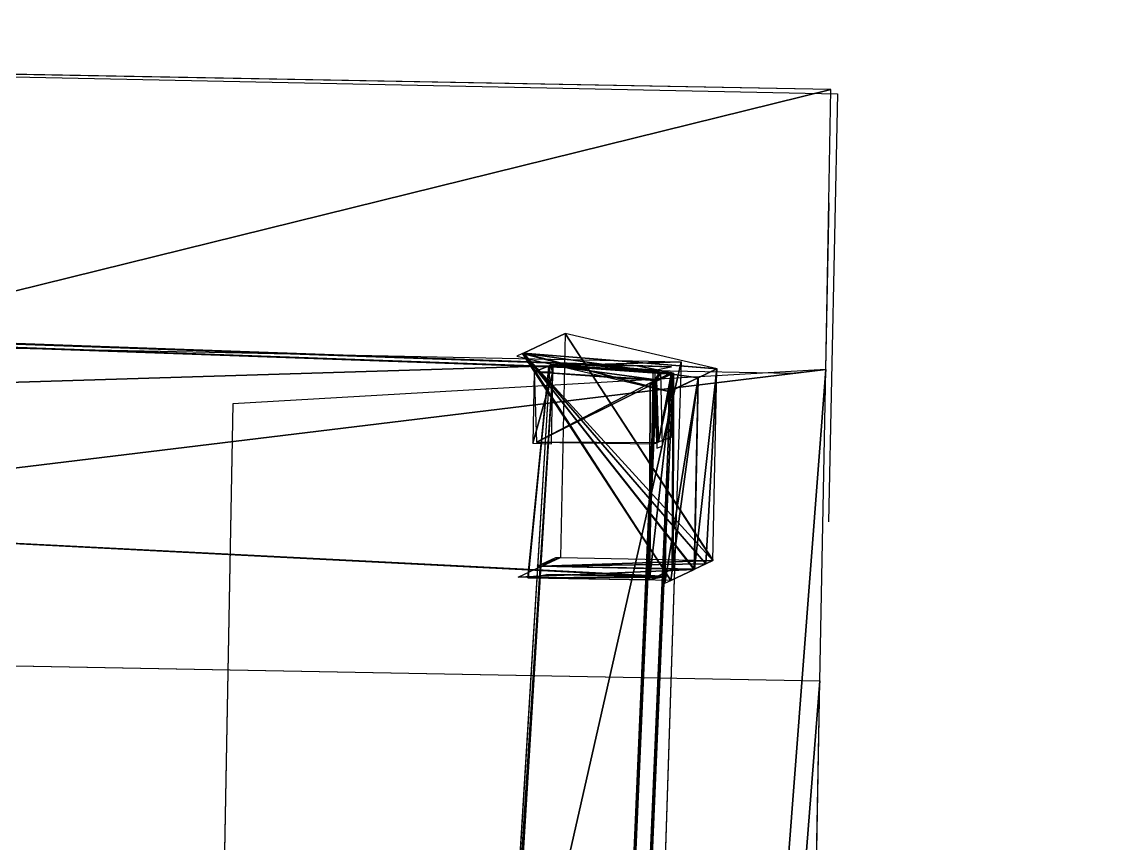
# Model space of a CAD drawing. Extents: x -1551 to 3643, y -2128 to 2177.
# Drawn here: x 597.06 to 628.45, y 553.94 to 577.36 of the extents above; entities that cross this region are included whole.
import ezdxf

# ---------------------------------------------------------------- set-up
doc = ezdxf.new("R2010")
doc.units = 0
doc.header["$MEASUREMENT"] = 0
doc.layers.get('0').update_dxf_attribs({"color": 13, "linetype": 'CONTINUOUS'})

# ---------------------------------------------------------------- blocks, each defined once
blk = doc.blocks.new('HOUSE_DWG')
at = {"color": 0}
for p, q in [((604.43, 676.03, 122.348), (543.045, 661.333, 122.711)), ((606.286, 668.277, 122.351), (604.43, 676.03, 122.348)), ((543.045, 661.333, 122.711), (604.644, 675.961, 122.711)), ((604.644, 675.961, 122.711), (607.46, 664.103, 122.711)), ((606.286, 668.277, 122.351), (605.189, 672.898, 122.351)), ((606.286, 668.277, 122.351), (590.188, 663.09, 122.439)), ((605.357, 667.922, 122.341), (606.286, 668.277, 122.351)), ((608.353, 659.645, 122.355), (606.286, 668.277, 122.351)), ((608.353, 659.645, 122.355), (606.286, 668.277, 122.351)), ((601.526, 667.013, 122.341), (605.357, 667.922, 122.341)), ((544.822, 653.478, 82.079), (601.678, 666.979, 82.079)), ((601.418, 666.968, 118.682), (544.978, 654.463, 119.177)), ((544.985, 654.485, 122.838), (601.526, 667.013, 122.341)), ((598.606, 666.309, 111.532), (601.418, 666.968, 118.682)), ((598.628, 666.373, 122.203), (601.461, 666.997, 122.178)), ((600.511, 666.775, 119.763), (601.461, 666.997, 122.178)), ((601.52, 666.997, 119.754), (600.511, 666.775, 119.763)), ((600.511, 666.775, 119.763), (601.461, 666.997, 122.178)), ((601.418, 666.968, 118.682), (601.518, 666.992, 118.936)), ((601.418, 666.968, 118.682), (601.518, 666.992, 118.936)), ((601.418, 666.968, 118.682), (601.518, 666.991, 118.681)), ((601.418, 666.968, 118.682), (601.518, 666.991, 118.681)), ((601.461, 666.997, 122.178), (601.526, 667.013, 122.341)), ((601.461, 666.997, 122.178), (601.526, 667.013, 122.341)), ((601.525, 667.012, 122.177), (601.461, 666.997, 122.178)), ((601.525, 667.012, 122.177), (601.461, 666.997, 122.178)), ((601.525, 667.012, 122.177), (601.461, 666.997, 122.178)), ((601.52, 666.997, 119.754), (601.518, 666.992, 118.936)), ((601.518, 666.992, 118.936), (601.518, 666.991, 118.681)), ((601.525, 667.012, 122.177), (601.52, 666.997, 119.754)), ((601.525, 667.012, 122.177), (601.52, 666.997, 119.754)), ((601.526, 667.013, 122.341), (601.525, 667.012, 122.177)), ((601.525, 667.012, 122.177), (602.931, 661.216, 122.217)), ((601.595, 666.947, 121.754), (601.642, 666.75, 121.757)), ((601.599, 666.89, 114.624), (601.595, 666.947, 121.754)), ((601.678, 666.979, 82.079), (662.522, 396.58, 82.079)), ((601.549, 666.615, 82.103), (598.165, 665.993, 82.105)), ((601.549, 666.615, 82.103), (598.165, 665.993, 82.105)), ((601.644, 666.743, 121.758), (598.26, 666.122, 121.919)), ((601.644, 666.743, 121.758), (598.26, 666.122, 121.919)), ((601.644, 666.743, 121.893), (598.26, 666.122, 121.919)), ((601.644, 666.743, 121.758), (598.26, 666.122, 121.919)), ((600.511, 666.775, 119.763), (598.613, 666.329, 114.937)), ((600.511, 666.775, 119.763), (598.623, 666.359, 119.78)), ((598.826, 664.201, 121.818), (601.644, 666.743, 121.758)), ((598.826, 664.201, 121.818), (601.644, 666.743, 121.758)), ((601.441, 666.77, 82.079), (600.494, 666.562, 82.087)), ((601.549, 666.615, 82.103), (600.494, 666.562, 82.087)), ((601.549, 666.615, 82.103), (600.494, 666.562, 82.087)), ((600.494, 666.562, 82.087), (601.549, 666.614, 82.079)), ((601.441, 666.772, 82.372), (601.441, 666.772, 82.359)), ((601.441, 666.772, 82.359), (601.441, 666.77, 82.079)), ((601.549, 666.615, 82.103), (601.55, 666.617, 82.778)), ((601.549, 666.614, 122.217), (601.549, 666.615, 82.103)), ((601.549, 666.614, 82.079), (601.549, 666.615, 82.103)), ((602.931, 661.216, 122.217), (601.549, 666.614, 122.217)), ((601.549, 666.614, 82.079), (602.931, 661.216, 82.079)), ((601.55, 666.617, 82.778), (601.552, 666.619, 83.333)), ((601.97, 664.857, 82.81), (601.55, 666.617, 82.778)), ((608.178, 635.593, 82.634), (601.55, 666.617, 82.778)), ((601.552, 666.619, 83.333), (601.561, 666.631, 87.133)), ((601.552, 666.619, 83.333), (601.552, 666.619, 122.217)), ((601.552, 666.619, 122.217), (602.931, 661.216, 122.217)), ((602.931, 661.216, 83.333), (601.552, 666.619, 83.333)), ((601.557, 666.657, 87.132), (601.594, 666.859, 110.964)), ((601.561, 666.631, 87.133), (601.557, 666.657, 87.132)), ((601.561, 666.631, 87.133), (601.562, 666.633, 87.687)), ((601.561, 666.631, 87.133), (601.562, 666.633, 87.687)), ((601.561, 666.631, 87.133), (601.562, 666.633, 87.687)), ((601.562, 666.633, 87.687), (601.636, 666.732, 118.396)), ((601.562, 666.633, 87.687), (601.636, 666.732, 118.396)), ((601.562, 666.633, 87.687), (608.19, 635.609, 87.543)), ((601.599, 666.89, 114.624), (601.591, 666.878, 110.901)), ((601.594, 666.859, 110.964), (601.599, 666.89, 114.624)), ((601.594, 666.859, 110.964), (602.161, 664.857, 111)), ((601.636, 666.732, 118.396), (601.594, 666.859, 110.964)), ((601.636, 666.732, 118.396), (601.594, 666.859, 110.964)), ((601.642, 666.75, 121.757), (601.599, 666.89, 114.624)), ((601.599, 666.89, 114.624), (601.644, 666.743, 121.758)), ((601.599, 666.89, 114.624), (601.644, 666.743, 121.758)), ((601.642, 666.75, 121.757), (601.599, 666.89, 114.624)), ((601.599, 666.89, 114.624), (601.644, 666.743, 121.758)), ((601.642, 666.75, 121.757), (601.599, 666.89, 114.624)), ((601.636, 666.733, 118.705), (601.644, 666.743, 121.758)), ((601.636, 666.733, 118.705), (601.644, 666.743, 121.758)), ((601.636, 666.733, 118.705), (601.644, 666.743, 121.758)), ((601.636, 666.732, 118.396), (601.636, 666.733, 118.705)), ((601.636, 666.733, 118.705), (602.038, 664.95, 111.307)), ((601.636, 666.733, 118.705), (602.038, 664.95, 111.307)), ((601.636, 666.732, 118.396), (601.636, 666.733, 118.705)), ((601.636, 666.732, 118.396), (601.636, 666.733, 118.705)), ((601.636, 666.732, 118.396), (608.499, 634.622, 120.045)), ((608.608, 634.093, 118.981), (601.636, 666.732, 118.396)), ((601.636, 666.732, 118.396), (608.267, 635.715, 120.025)), ((601.636, 666.732, 118.396), (608.499, 634.622, 120.045)), ((601.636, 666.732, 118.396), (608.273, 635.722, 122.448)), ((601.636, 666.732, 118.396), (608.267, 635.715, 120.025)), ((601.636, 666.732, 118.396), (608.273, 635.722, 122.448)), ((601.642, 666.75, 121.757), (601.644, 666.744, 122.057)), ((601.644, 666.743, 121.758), (601.642, 666.75, 121.757)), ((601.644, 666.743, 121.758), (601.642, 666.75, 121.757)), ((601.642, 666.75, 121.757), (601.644, 666.744, 122.057)), ((601.644, 666.744, 122.057), (601.653, 666.704, 121.893)), ((601.644, 666.743, 121.893), (601.644, 666.744, 122.057)), ((601.644, 666.743, 121.893), (601.644, 666.744, 122.057)), ((601.644, 666.743, 121.893), (601.644, 666.744, 122.057)), ((601.644, 666.744, 122.057), (608.629, 634.047, 122.642)), ((608.621, 634.084, 122.477), (601.644, 666.744, 122.057)), ((608.621, 634.084, 122.477), (601.644, 666.744, 122.057)), ((608.273, 635.722, 122.448), (601.644, 666.744, 122.057)), ((608.273, 635.722, 122.448), (601.644, 666.744, 122.057)), ((601.644, 666.744, 122.057), (601.653, 666.704, 121.893)), ((601.644, 666.743, 121.758), (602.187, 664.892, 121.79)), ((601.653, 666.704, 121.893), (601.644, 666.743, 121.893)), ((601.644, 666.743, 121.758), (601.66, 666.672, 121.759)), ((601.644, 666.743, 121.893), (601.644, 666.743, 121.758)), ((601.644, 666.743, 121.893), (601.644, 666.743, 121.758)), ((601.644, 666.743, 121.893), (601.644, 666.743, 121.758)), ((601.644, 666.743, 121.758), (601.66, 666.672, 121.759)), ((601.644, 666.743, 121.758), (601.653, 666.704, 121.893)), ((608.273, 635.722, 122.448), (601.644, 666.743, 121.758)), ((601.644, 666.743, 121.758), (601.653, 666.704, 121.893)), ((601.644, 666.743, 121.893), (601.644, 666.743, 121.758)), ((601.653, 666.704, 121.893), (601.644, 666.743, 121.893)), ((608.273, 635.722, 122.448), (601.644, 666.743, 121.758)), ((601.644, 666.743, 121.758), (601.653, 666.704, 121.893)), ((601.644, 666.743, 121.758), (601.66, 666.672, 121.759)), ((608.273, 635.722, 122.448), (601.653, 666.704, 121.893)), ((608.273, 635.722, 122.448), (601.653, 666.704, 121.893)), ((601.66, 666.672, 121.759), (601.653, 666.704, 121.893)), ((601.66, 666.672, 121.759), (602.046, 664.96, 114.659)), ((602.063, 664.984, 121.789), (601.66, 666.672, 121.759)), ((602.063, 664.984, 121.789), (601.66, 666.672, 121.759)), ((601.66, 666.672, 121.759), (602.046, 664.96, 114.659)), ((598.165, 665.993, 82.105), (600.494, 666.562, 82.087)), ((600.494, 666.562, 82.087), (598.544, 666.132, 82.104)), ((598.554, 666.163, 87.297), (598.606, 666.309, 111.532)), ((598.613, 666.329, 114.937), (598.623, 666.359, 119.78)), ((598.623, 666.359, 119.78), (598.628, 666.373, 122.203)), ((598.628, 666.373, 122.203), (599.566, 660.399, 122.247)), ((599.567, 660.401, 122.596), (598.628, 666.373, 122.203)), ((598.544, 666.134, 82.389), (544.903, 654.249, 83.559)), ((597.123, 665.979, 83.507), (601.566, 666.094, 83.507)), ((601.566, 666.094, 0.99), (597.123, 665.979, 0.99)), ((598.165, 665.993, 82.105), (598.179, 666.012, 88.238)), ((598.165, 665.993, 82.105), (598.179, 666.012, 88.238)), ((598.165, 665.993, 82.105), (598.179, 666.012, 88.238)), ((598.216, 665.779, 82.342), (598.165, 665.993, 82.105)), ((598.165, 665.993, 82.105), (604.608, 632.969, 82.699)), ((598.179, 666.012, 88.238), (598.26, 666.122, 121.919)), ((598.179, 666.012, 88.238), (598.26, 666.122, 121.919)), ((604.623, 632.989, 88.832), (598.179, 666.012, 88.238)), ((598.26, 666.122, 121.919), (598.826, 664.201, 121.818)), ((598.26, 666.122, 121.919), (598.732, 664.142, 121.954)), ((598.544, 666.134, 82.389), (598.554, 666.163, 87.297)), ((598.544, 666.134, 82.389), (598.554, 666.163, 87.297)), ((598.544, 666.132, 82.104), (598.544, 666.134, 82.375)), ((598.544, 666.134, 82.375), (598.544, 666.134, 82.384)), ((598.544, 666.134, 82.384), (598.544, 666.134, 82.389)), ((601.566, 666.094, 33.298), (601.611, 666.105, 83.531)), ((601.566, 666.094, 33.298), (602.828, 660.782, 33.298)), ((602.828, 660.782, 32.932), (601.566, 666.094, 33.298)), ((602.828, 660.782, 32.932), (601.566, 666.094, 33.298)), ((602.828, 660.782, 1.323), (601.566, 666.094, 1.231)), ((601.566, 666.094, 33.298), (601.566, 666.094, 83.507)), ((601.566, 666.094, 83.507), (602.828, 660.782, 83.507)), ((601.566, 666.094, 33.298), (602.828, 660.782, 33.298)), ((601.566, 666.094, 33.298), (601.566, 666.094, 83.507)), ((601.566, 666.094, 1.231), (601.566, 666.094, 0.99)), ((597.123, 665.979, 0.99), (598.596, 659.777, 0.99)), ((602.828, 660.782, 73.571), (597.123, 665.979, 73.571)), ((597.123, 665.979, 73.571), (597.123, 665.979, 72.082)), ((597.123, 665.979, 72.082), (597.123, 665.979, 0.99)), ((597.123, 665.979, 0.99), (602.828, 660.782, 0.99)), ((597.123, 665.979, 73.571), (597.123, 665.979, 72.082)), ((597.123, 665.979, 73.571), (597.123, 665.979, 83.507)), ((597.123, 665.979, 72.082), (597.123, 665.979, 0.99)), ((598.688, 663.8, 82.378), (598.216, 665.779, 82.342)), ((602.155, 665.041, 121.779), (598.826, 664.201, 121.818)), ((598.826, 664.201, 121.818), (602.063, 664.984, 121.789)), ((602.037, 664.949, 110.998), (601.97, 664.857, 82.81)), ((602.038, 664.95, 111.307), (602.037, 664.949, 110.998)), ((602.046, 664.96, 114.659), (602.038, 664.95, 111.307)), ((602.063, 664.984, 121.789), (602.046, 664.96, 114.659)), ((602.187, 664.892, 121.79), (602.161, 664.857, 111)), ((598.732, 664.142, 121.954), (598.688, 663.8, 82.378)), ((590.188, 663.09, 122.439), (657.655, 381.294, 122.554)), ((545.777, 649.236, 82.897), (602.847, 660.977, 82.403)), ((599.482, 660.16, 82.429), (602.847, 660.977, 82.399)), ((602.931, 661.216, 122.217), (599.567, 660.401, 122.596)), ((602.847, 660.977, 82.403), (602.86, 661.014, 88.536)), ((602.847, 660.977, 82.403), (602.86, 661.014, 88.536)), ((602.847, 660.977, 82.399), (602.847, 660.977, 82.403)), ((602.86, 661.014, 88.536), (602.87, 661.041, 93.077)), ((602.87, 661.041, 93.077), (602.931, 661.216, 122.217)), ((602.931, 661.216, 82.079), (602.931, 661.216, 83.333)), ((602.931, 661.216, 122.217), (602.931, 661.216, 83.333)), ((598.596, 659.777, 32.932), (602.828, 660.782, 32.932)), ((602.828, 660.782, 32.932), (598.596, 659.777, 33.287)), ((602.828, 660.782, 73.571), (598.596, 659.777, 73.571)), ((602.828, 660.782, 32.932), (598.596, 659.777, 33.287)), ((598.596, 659.777, 32.932), (602.828, 660.782, 32.932)), ((598.596, 659.777, 1.234), (602.828, 660.782, 1.323)), ((602.828, 660.782, 1.323), (602.828, 660.782, 13.26)), ((602.828, 660.782, 32.932), (602.828, 660.782, 33.298)), ((602.828, 660.782, 33.298), (602.828, 660.782, 73.571)), ((602.828, 660.782, 0.99), (602.828, 660.782, 1.323)), ((602.828, 660.782, 33.298), (602.828, 660.782, 73.571)), ((602.828, 660.782, 32.932), (602.828, 660.782, 33.298)), ((602.828, 660.782, 32.932), (602.828, 660.782, 33.298)), ((602.828, 660.782, 1.323), (602.828, 660.782, 13.26)), ((602.828, 660.782, 1.323), (602.828, 660.782, 13.26)), ((602.828, 660.782, 83.507), (602.828, 660.782, 73.571)), ((602.828, 660.782, 33.298), (602.828, 660.782, 73.571)), ((599.566, 660.399, 122.247), (599.482, 660.16, 82.429)), ((599.567, 660.401, 122.596), (599.566, 660.399, 122.247)), ((599.567, 660.401, 122.596), (599.566, 660.399, 122.247)), ((598.596, 659.777, 33.287), (598.474, 659.748, 33.298)), ((598.474, 659.748, 1.231), (598.596, 659.777, 1.234)), ((598.474, 659.748, 33.298), (598.474, 659.748, 1.231)), ((598.596, 659.777, 0.99), (598.596, 659.777, 1.234)), ((598.596, 659.777, 33.287), (598.596, 659.777, 32.932)), ((598.596, 659.777, 73.571), (598.596, 659.777, 33.287)), ((598.596, 659.777, 33.287), (598.596, 659.777, 32.932)), ((546.968, 644.948, 122.717), (608.353, 659.645, 122.355)), ((673.753, 386.48, 122.466), (608.353, 659.645, 122.355))]:
    blk.add_line(p, q, dxfattribs=at)
at = {"color": 17}
for p, q in [((601.518, 666.991, 118.681), (601.441, 666.772, 82.372)), ((602.037, 664.949, 110.998), (601.636, 666.732, 118.396)), ((602.037, 664.949, 110.998), (601.636, 666.732, 118.396)), ((544.913, 654.278, 88.468), (598.554, 666.163, 87.297)), ((601.566, 666.094, 1.231), (601.566, 666.094, 33.298)), ((601.566, 666.094, 1.231), (601.566, 666.094, 33.298)), ((602.86, 661.014, 88.536), (545.79, 649.273, 89.03)), ((602.828, 660.782, 13.26), (602.828, 660.782, 32.932)), ((602.828, 660.782, 13.26), (602.828, 660.782, 32.932)), ((602.828, 660.782, 13.26), (602.828, 660.782, 32.932)), ((598.596, 659.777, 32.932), (598.596, 659.777, 1.234)), ((598.596, 659.777, 32.932), (598.596, 659.777, 1.234))]:
    blk.add_line(p, q, dxfattribs=at)
mesh = blk.add_polyface(dxfattribs=at)
corners = [(546.968, 644.948, 122.717), (604.43, 676.03, 122.348), (543.045, 661.333, 122.711), (606.286, 668.277, 122.351), (608.353, 659.645, 122.355)]
mesh.append_faces([[corners[k] for k in face] for face in [(0, 1, 2), (3, 0, 4)]], dxfattribs={"vtx0": -1, "color": 17})
mesh.append_faces([[corners[k] for k in face] for face in [(1, 0, 3)]], dxfattribs={"vtx0": -1, "vtx1": -1, "color": 17})
mesh = blk.add_polyface(dxfattribs=at)
corners = [(657.655, 381.294, 122.554), (606.286, 668.277, 122.351), (590.188, 663.09, 122.439), (608.353, 659.645, 122.355), (673.753, 386.48, 122.466)]
mesh.append_faces([[corners[k] for k in face] for face in [(0, 1, 2), (3, 0, 4)]], dxfattribs={"vtx0": -1, "color": 17})
mesh.append_faces([[corners[k] for k in face] for face in [(1, 0, 3)]], dxfattribs={"vtx0": -1, "vtx1": -1, "color": 17})
at = {"color": 55}
mesh = blk.add_polyface(dxfattribs=at)
corners = [(601.678, 666.979, 82.079), (545.515, 650.559, 82.079), (544.822, 653.478, 82.079), (610.569, 376.599, 82.079), (662.522, 396.58, 82.079), (618.585, 342.842, 82.079), (692.249, 360.334, 82.079), (726.232, 411.709, 82.079), (694.598, 360.598, 82.079), (695.61, 356.335, 82.079), (699.773, 338.806, 82.079), (709.158, 299.28, 82.079), (713.351, 281.624, 82.079), (714.044, 278.705, 82.079), (730.736, 389.569, 82.079), (751.949, 287.706, 82.079), (735.474, 369.616, 82.079), (754.765, 288.375, 82.079)]
mesh.append_faces([[corners[k] for k in face] for face in [(0, 1, 2), (15, 16, 17)]], dxfattribs={"vtx0": -1, "color": 55})
mesh.append_faces([[corners[k] for k in face] for face in [(1, 0, 3), (3, 4, 5), (5, 4, 6), (6, 7, 8), (8, 7, 9), (9, 7, 10), (10, 7, 11), (11, 7, 12), (12, 7, 13), (13, 14, 15)]], dxfattribs={"vtx0": -1, "vtx1": -1, "color": 55})
mesh.append_faces([[corners[k] for k in face] for face in [(3, 0, 4), (6, 4, 7), (13, 7, 14), (15, 14, 16)]], dxfattribs={"vtx0": -1, "vtx2": -1, "color": 55})
at = {"color": 17}
mesh = blk.add_polyface(dxfattribs=at)
corners = [(544.978, 654.463, 119.177), (601.518, 666.992, 118.936), (601.418, 666.968, 118.682), (601.52, 666.997, 119.754), (544.978, 654.465, 119.486), (544.985, 654.483, 122.539), (601.525, 667.012, 122.177)]
mesh.append_faces([[corners[k] for k in face] for face in [(0, 1, 2), (3, 5, 6)]], dxfattribs={"vtx0": -1, "color": 17})
mesh.append_faces([[corners[k] for k in face] for face in [(1, 0, 3)]], dxfattribs={"vtx0": -1, "vtx1": -1, "color": 17})
mesh.append_faces([[corners[k] for k in face] for face in [(3, 0, 4), (3, 4, 5)]], dxfattribs={"vtx0": -1, "vtx2": -1, "color": 17})
mesh = blk.add_polyface(dxfattribs=at)
corners = [(544.985, 654.483, 122.539), (601.526, 667.013, 122.341), (601.461, 666.997, 122.178), (544.985, 654.484, 122.674), (544.985, 654.485, 122.838)]
mesh.append_faces([[corners[k] for k in face] for face in [(0, 1, 2), (1, 3, 4)]], dxfattribs={"vtx0": -1, "color": 17})
mesh.append_faces([[corners[k] for k in face] for face in [(1, 0, 3)]], dxfattribs={"vtx0": -1, "vtx2": -1, "color": 17})
mesh = blk.add_polyface(dxfattribs=at)
corners = [(544.985, 654.483, 122.539), (601.461, 666.997, 122.178), (601.525, 667.012, 122.177)]
mesh.append_faces([[corners[k] for k in face] for face in [(0, 1, 2)]], dxfattribs={"color": 17})
mesh = blk.add_polyface(dxfattribs=at)
corners = [(600.494, 666.562, 82.087), (601.441, 666.772, 82.359), (601.441, 666.77, 82.079), (598.544, 666.132, 82.104), (598.544, 666.134, 82.375), (601.441, 666.772, 82.372), (601.518, 666.991, 118.681), (598.544, 666.134, 82.384), (598.544, 666.134, 82.389), (598.554, 666.163, 87.297), (598.606, 666.309, 111.532), (601.418, 666.968, 118.682)]
mesh.append_faces([[corners[k] for k in face] for face in [(0, 1, 2), (6, 10, 11)]], dxfattribs={"vtx0": -1, "color": 17})
mesh.append_faces([[corners[k] for k in face] for face in [(1, 4, 5), (5, 4, 6)]], dxfattribs={"vtx0": -1, "vtx1": -1, "color": 17})
mesh.append_faces([[corners[k] for k in face] for face in [(1, 0, 3), (1, 3, 4), (6, 4, 7), (6, 7, 8), (6, 8, 9), (6, 9, 10)]], dxfattribs={"vtx0": -1, "vtx2": -1, "color": 17})
at = {"color": 0}
mesh = blk.add_polyface(dxfattribs=at)
corners = [(598.623, 666.359, 119.78), (601.461, 666.997, 122.178), (600.511, 666.775, 119.763), (598.628, 666.373, 122.203)]
mesh.append_faces([[corners[k] for k in face] for face in [(0, 1, 2), (1, 0, 3)]], dxfattribs={"vtx0": -1, "color": 0})
mesh = blk.add_polyface(dxfattribs=at)
corners = [(600.511, 666.775, 119.763), (601.525, 667.012, 122.177), (601.52, 666.997, 119.754), (601.461, 666.997, 122.178)]
mesh.append_faces([[corners[k] for k in face] for face in [(0, 1, 2), (1, 0, 3)]], dxfattribs={"vtx0": -1, "color": 0})
mesh = blk.add_polyface(dxfattribs=at)
corners = [(601.518, 666.992, 118.936), (601.518, 666.991, 118.681), (601.418, 666.968, 118.682)]
mesh.append_faces([[corners[k] for k in face] for face in [(0, 1, 2)]], dxfattribs={"color": 0})
mesh = blk.add_polyface(dxfattribs=at)
corners = [(601.526, 667.013, 122.341), (601.525, 667.012, 122.177), (601.461, 666.997, 122.178)]
mesh.append_faces([[corners[k] for k in face] for face in [(0, 1, 2)]], dxfattribs={"color": 0})
mesh = blk.add_polyface(dxfattribs=at)
corners = [(601.595, 666.947, 121.754), (601.642, 666.75, 121.757), (601.599, 666.89, 114.624)]
mesh.append_faces([[corners[k] for k in face] for face in [(0, 1, 2)]], dxfattribs={"color": 0})
mesh = blk.add_polyface(dxfattribs=at)
corners = [(601.55, 666.617, 82.778), (598.165, 665.993, 82.105), (601.549, 666.615, 82.103), (598.179, 666.012, 88.238), (601.552, 666.619, 83.333), (601.561, 666.631, 87.133), (601.562, 666.633, 87.687), (601.636, 666.732, 118.396), (598.26, 666.122, 121.919), (601.636, 666.733, 118.705), (601.644, 666.743, 121.758)]
mesh.append_faces([[corners[k] for k in face] for face in [(0, 1, 2), (8, 9, 10)]], dxfattribs={"vtx0": -1, "color": 0})
mesh.append_faces([[corners[k] for k in face] for face in [(1, 0, 3), (3, 7, 8)]], dxfattribs={"vtx0": -1, "vtx1": -1, "color": 0})
mesh.append_faces([[corners[k] for k in face] for face in [(3, 0, 4), (3, 4, 5), (3, 5, 6), (3, 6, 7), (8, 7, 9)]], dxfattribs={"vtx0": -1, "vtx2": -1, "color": 0})
mesh = blk.add_polyface(dxfattribs=at)
corners = [(601.549, 666.615, 82.103), (598.165, 665.993, 82.105), (600.494, 666.562, 82.087)]
mesh.append_faces([[corners[k] for k in face] for face in [(0, 1, 2)]], dxfattribs={"color": 0})
mesh = blk.add_polyface(dxfattribs=at)
corners = [(601.644, 666.743, 121.758), (598.26, 666.122, 121.919), (598.826, 664.201, 121.818)]
mesh.append_faces([[corners[k] for k in face] for face in [(0, 1, 2)]], dxfattribs={"color": 0})
mesh = blk.add_polyface(dxfattribs=at)
corners = [(598.26, 666.122, 121.919), (601.644, 666.743, 121.758), (601.644, 666.743, 121.893)]
mesh.append_faces([[corners[k] for k in face] for face in [(0, 1, 2)]], dxfattribs={"color": 0})
mesh = blk.add_polyface(dxfattribs=at)
corners = [(598.826, 664.201, 121.818), (601.66, 666.672, 121.759), (601.644, 666.743, 121.758), (602.063, 664.984, 121.789)]
mesh.append_faces([[corners[k] for k in face] for face in [(0, 1, 2), (1, 0, 3)]], dxfattribs={"vtx0": -1, "color": 0})
mesh = blk.add_polyface(dxfattribs=at)
corners = [(601.549, 666.615, 82.103), (600.494, 666.562, 82.087), (601.549, 666.614, 82.079)]
mesh.append_faces([[corners[k] for k in face] for face in [(0, 1, 2)]], dxfattribs={"color": 0})
at = {"color": 17}
mesh = blk.add_polyface(dxfattribs=at)
corners = [(601.55, 666.617, 82.778), (602.037, 664.949, 110.998), (601.97, 664.857, 82.81), (601.561, 666.631, 87.133), (601.636, 666.732, 118.396)]
mesh.append_faces([[corners[k] for k in face] for face in [(0, 1, 2), (1, 3, 4)]], dxfattribs={"vtx0": -1, "color": 17})
mesh.append_faces([[corners[k] for k in face] for face in [(1, 0, 3)]], dxfattribs={"vtx0": -1, "vtx2": -1, "color": 17})
mesh = blk.add_polyface(dxfattribs=at)
corners = [(601.55, 666.617, 82.778), (608.19, 635.609, 87.543), (608.178, 635.593, 82.634), (601.561, 666.631, 87.133), (601.562, 666.633, 87.687)]
mesh.append_faces([[corners[k] for k in face] for face in [(0, 1, 2), (1, 3, 4)]], dxfattribs={"vtx0": -1, "color": 17})
mesh.append_faces([[corners[k] for k in face] for face in [(1, 0, 3)]], dxfattribs={"vtx0": -1, "vtx2": -1, "color": 17})
mesh = blk.add_polyface(dxfattribs=at)
corners = [(601.552, 666.619, 83.333), (602.931, 661.216, 122.217), (602.931, 661.216, 83.333), (601.552, 666.619, 122.217)]
mesh.append_faces([[corners[k] for k in face] for face in [(0, 1, 2), (1, 0, 3)]], dxfattribs={"vtx0": -1, "color": 17})
at = {"color": 0}
mesh = blk.add_polyface(dxfattribs=at)
corners = [(601.557, 666.657, 87.132), (601.562, 666.633, 87.687), (601.561, 666.631, 87.133), (601.636, 666.732, 118.396), (601.594, 666.859, 110.964)]
mesh.append_faces([[corners[k] for k in face] for face in [(0, 1, 2), (3, 0, 4)]], dxfattribs={"vtx0": -1, "color": 0})
mesh.append_faces([[corners[k] for k in face] for face in [(1, 0, 3)]], dxfattribs={"vtx0": -1, "vtx1": -1, "color": 0})
mesh = blk.add_polyface(dxfattribs=at)
corners = [(601.594, 666.859, 110.964), (601.636, 666.733, 118.705), (601.636, 666.732, 118.396), (601.644, 666.743, 121.758), (601.599, 666.89, 114.624)]
mesh.append_faces([[corners[k] for k in face] for face in [(0, 1, 2), (3, 0, 4)]], dxfattribs={"vtx0": -1, "color": 0})
mesh.append_faces([[corners[k] for k in face] for face in [(1, 0, 3)]], dxfattribs={"vtx0": -1, "vtx1": -1, "color": 0})
mesh = blk.add_polyface(dxfattribs=at)
corners = [(601.599, 666.89, 114.624), (601.644, 666.743, 121.758), (601.642, 666.75, 121.757)]
mesh.append_faces([[corners[k] for k in face] for face in [(0, 1, 2)]], dxfattribs={"color": 0})
mesh = blk.add_polyface(dxfattribs=at)
corners = [(601.599, 666.89, 114.624), (601.644, 666.743, 121.893), (601.644, 666.743, 121.758)]
mesh.append_faces([[corners[k] for k in face] for face in [(0, 1, 2)]], dxfattribs={"color": 0})
mesh = blk.add_polyface(dxfattribs=at)
corners = [(601.599, 666.89, 114.624), (601.642, 666.75, 121.757), (601.644, 666.743, 121.893)]
mesh.append_faces([[corners[k] for k in face] for face in [(0, 1, 2)]], dxfattribs={"color": 0})
at = {"color": 17}
mesh = blk.add_polyface(dxfattribs=at)
corners = [(601.636, 666.733, 118.705), (602.046, 664.96, 114.659), (602.038, 664.95, 111.307), (601.66, 666.672, 121.759), (601.644, 666.743, 121.758)]
mesh.append_faces([[corners[k] for k in face] for face in [(0, 1, 2), (3, 0, 4)]], dxfattribs={"vtx0": -1, "color": 17})
mesh.append_faces([[corners[k] for k in face] for face in [(1, 0, 3)]], dxfattribs={"vtx0": -1, "vtx1": -1, "color": 17})
mesh = blk.add_polyface(dxfattribs=at)
corners = [(601.644, 666.743, 121.758), (608.273, 635.722, 122.448), (601.636, 666.732, 118.396)]
mesh.append_faces([[corners[k] for k in face] for face in [(0, 1, 2)]], dxfattribs={"color": 17})
at = {"color": 0}
mesh = blk.add_polyface(dxfattribs=at)
corners = [(601.636, 666.732, 118.396), (602.038, 664.95, 111.307), (602.037, 664.949, 110.998), (601.636, 666.733, 118.705)]
mesh.append_faces([[corners[k] for k in face] for face in [(0, 1, 2), (1, 0, 3)]], dxfattribs={"vtx0": -1, "color": 0})
at = {"color": 17}
mesh = blk.add_polyface(dxfattribs=at)
corners = [(601.636, 666.732, 118.396), (608.499, 634.622, 120.045), (608.608, 634.093, 118.981)]
mesh.append_faces([[corners[k] for k in face] for face in [(0, 1, 2)]], dxfattribs={"color": 17})
at = {"color": 0}
mesh = blk.add_polyface(dxfattribs=at)
corners = [(601.636, 666.732, 118.396), (608.267, 635.715, 120.025), (608.499, 634.622, 120.045)]
mesh.append_faces([[corners[k] for k in face] for face in [(0, 1, 2)]], dxfattribs={"color": 0})
at = {"color": 17}
mesh = blk.add_polyface(dxfattribs=at)
corners = [(601.636, 666.732, 118.396), (608.273, 635.722, 122.448), (608.267, 635.715, 120.025)]
mesh.append_faces([[corners[k] for k in face] for face in [(0, 1, 2)]], dxfattribs={"color": 17})
at = {"color": 0}
mesh = blk.add_polyface(dxfattribs=at)
corners = [(601.642, 666.75, 121.757), (601.644, 666.743, 121.893), (601.644, 666.743, 121.758), (601.644, 666.744, 122.057)]
mesh.append_faces([[corners[k] for k in face] for face in [(0, 1, 2), (1, 0, 3)]], dxfattribs={"vtx0": -1, "color": 0})
mesh = blk.add_polyface(dxfattribs=at)
corners = [(601.642, 666.75, 121.757), (601.644, 666.744, 122.057), (601.644, 666.743, 121.893)]
mesh.append_faces([[corners[k] for k in face] for face in [(0, 1, 2)]], dxfattribs={"color": 0})
mesh = blk.add_polyface(dxfattribs=at)
corners = [(601.644, 666.744, 122.057), (601.653, 666.704, 121.893), (601.644, 666.743, 121.893)]
mesh.append_faces([[corners[k] for k in face] for face in [(0, 1, 2)]], dxfattribs={"color": 0})
at = {"color": 251}
mesh = blk.add_polyface(dxfattribs=at)
corners = [(601.644, 666.744, 122.057), (608.629, 634.047, 122.642), (608.621, 634.084, 122.477)]
mesh.append_faces([[corners[k] for k in face] for face in [(0, 1, 2)]], dxfattribs={"color": 251})
mesh = blk.add_polyface(dxfattribs=at)
corners = [(601.644, 666.744, 122.057), (608.621, 634.084, 122.477), (608.273, 635.722, 122.448)]
mesh.append_faces([[corners[k] for k in face] for face in [(0, 1, 2)]], dxfattribs={"color": 251})
mesh = blk.add_polyface(dxfattribs=at)
corners = [(601.644, 666.744, 122.057), (608.273, 635.722, 122.448), (601.653, 666.704, 121.893)]
mesh.append_faces([[corners[k] for k in face] for face in [(0, 1, 2)]], dxfattribs={"color": 251})
mesh = blk.add_polyface(dxfattribs=at)
corners = [(601.644, 666.743, 121.758), (601.653, 666.704, 121.893), (608.273, 635.722, 122.448)]
mesh.append_faces([[corners[k] for k in face] for face in [(0, 1, 2)]], dxfattribs={"color": 251})
at = {"color": 0}
mesh = blk.add_polyface(dxfattribs=at)
corners = [(601.644, 666.743, 121.893), (601.653, 666.704, 121.893), (601.644, 666.743, 121.758)]
mesh.append_faces([[corners[k] for k in face] for face in [(0, 1, 2)]], dxfattribs={"color": 0})
mesh = blk.add_polyface(dxfattribs=at)
corners = [(601.644, 666.743, 121.758), (601.653, 666.704, 121.893), (601.66, 666.672, 121.759)]
mesh.append_faces([[corners[k] for k in face] for face in [(0, 1, 2)]], dxfattribs={"color": 0})
at = {"color": 17}
mesh = blk.add_polyface(dxfattribs=at)
corners = [(601.66, 666.672, 121.759), (602.063, 664.984, 121.789), (602.046, 664.96, 114.659)]
mesh.append_faces([[corners[k] for k in face] for face in [(0, 1, 2)]], dxfattribs={"color": 17})
at = {"color": 0}
mesh = blk.add_polyface(dxfattribs=at)
corners = [(598.628, 666.373, 122.203), (599.566, 660.399, 122.247), (599.567, 660.401, 122.596)]
mesh.append_faces([[corners[k] for k in face] for face in [(0, 1, 2)]], dxfattribs={"color": 0})
at = {"color": 17}
mesh = blk.add_polyface(dxfattribs=at)
corners = [(544.903, 654.249, 83.559), (598.554, 666.163, 87.297), (598.544, 666.134, 82.389), (544.904, 654.252, 84.113), (544.912, 654.275, 87.914), (544.913, 654.278, 88.468)]
mesh.append_faces([[corners[k] for k in face] for face in [(0, 1, 2), (1, 4, 5)]], dxfattribs={"vtx0": -1, "color": 17})
mesh.append_faces([[corners[k] for k in face] for face in [(1, 0, 3), (1, 3, 4)]], dxfattribs={"vtx0": -1, "vtx2": -1, "color": 17})
mesh = blk.add_polyface(dxfattribs=at)
corners = [(597.123, 665.979, 72.082), (601.566, 666.094, 0.99), (597.123, 665.979, 0.99), (601.566, 666.094, 1.231), (601.566, 666.094, 33.298), (601.566, 666.094, 83.507), (597.123, 665.979, 73.571), (597.123, 665.979, 83.507)]
mesh.append_faces([[corners[k] for k in face] for face in [(0, 1, 2), (5, 6, 7)]], dxfattribs={"vtx0": -1, "color": 17})
mesh.append_faces([[corners[k] for k in face] for face in [(1, 0, 3), (3, 0, 4), (4, 0, 5)]], dxfattribs={"vtx0": -1, "vtx1": -1, "color": 17})
mesh.append_faces([[corners[k] for k in face] for face in [(5, 0, 6)]], dxfattribs={"vtx0": -1, "vtx2": -1, "color": 17})
mesh = blk.add_polyface(dxfattribs=at)
corners = [(598.216, 665.779, 82.342), (598.732, 664.142, 121.954), (598.688, 663.8, 82.378), (598.26, 666.122, 121.919), (598.179, 666.012, 88.238), (598.165, 665.993, 82.105)]
mesh.append_faces([[corners[k] for k in face] for face in [(0, 1, 2), (4, 0, 5)]], dxfattribs={"vtx0": -1, "color": 17})
mesh.append_faces([[corners[k] for k in face] for face in [(1, 0, 3), (3, 0, 4)]], dxfattribs={"vtx0": -1, "vtx1": -1, "color": 17})
mesh = blk.add_polyface(dxfattribs=at)
corners = [(604.623, 632.989, 88.832), (598.165, 665.993, 82.105), (604.608, 632.969, 82.699), (598.179, 666.012, 88.238)]
mesh.append_faces([[corners[k] for k in face] for face in [(0, 1, 2), (1, 0, 3)]], dxfattribs={"vtx0": -1, "color": 17})
at = {"color": 251}
mesh = blk.add_polyface(dxfattribs=at)
corners = [(601.566, 666.094, 33.298), (602.828, 660.782, 33.298), (602.828, 660.782, 32.932)]
mesh.append_faces([[corners[k] for k in face] for face in [(0, 1, 2)]], dxfattribs={"color": 251})
at = {"color": 17}
mesh = blk.add_polyface(dxfattribs=at)
corners = [(601.566, 666.094, 1.231), (602.828, 660.782, 13.26), (602.828, 660.782, 1.323), (602.828, 660.782, 32.932), (601.566, 666.094, 33.298)]
mesh.append_faces([[corners[k] for k in face] for face in [(0, 1, 2), (3, 0, 4)]], dxfattribs={"vtx0": -1, "color": 17})
mesh.append_faces([[corners[k] for k in face] for face in [(1, 0, 3)]], dxfattribs={"vtx0": -1, "vtx1": -1, "color": 17})
mesh = blk.add_polyface(dxfattribs=at)
corners = [(601.566, 666.094, 33.298), (602.828, 660.782, 73.571), (602.828, 660.782, 33.298), (602.828, 660.782, 83.507), (601.566, 666.094, 83.507)]
mesh.append_faces([[corners[k] for k in face] for face in [(0, 1, 2), (3, 0, 4)]], dxfattribs={"vtx0": -1, "color": 17})
mesh.append_faces([[corners[k] for k in face] for face in [(1, 0, 3)]], dxfattribs={"vtx0": -1, "vtx1": -1, "color": 17})
at = {"color": 251}
mesh = blk.add_polyface(dxfattribs=at)
corners = [(602.828, 660.782, 1.323), (597.123, 665.979, 0.99), (602.828, 660.782, 0.99), (597.123, 665.979, 72.082), (602.828, 660.782, 13.26), (602.828, 660.782, 32.932), (602.828, 660.782, 33.298), (602.828, 660.782, 73.571), (597.123, 665.979, 73.571)]
mesh.append_faces([[corners[k] for k in face] for face in [(0, 1, 2), (3, 7, 8)]], dxfattribs={"vtx0": -1, "color": 251})
mesh.append_faces([[corners[k] for k in face] for face in [(1, 0, 3)]], dxfattribs={"vtx0": -1, "vtx1": -1, "color": 251})
mesh.append_faces([[corners[k] for k in face] for face in [(3, 0, 4), (3, 4, 5), (3, 5, 6), (3, 6, 7)]], dxfattribs={"vtx0": -1, "vtx2": -1, "color": 251})
at = {"color": 17}
mesh = blk.add_polyface(dxfattribs=at)
corners = [(602.86, 661.014, 88.536), (545.777, 649.236, 82.897), (602.847, 660.977, 82.403), (545.79, 649.273, 89.03)]
mesh.append_faces([[corners[k] for k in face] for face in [(0, 1, 2), (1, 0, 3)]], dxfattribs={"vtx0": -1, "color": 17})
mesh = blk.add_polyface(dxfattribs=at)
corners = [(602.847, 660.977, 82.403), (599.482, 660.16, 82.429), (602.847, 660.977, 82.399), (602.86, 661.014, 88.536), (599.566, 660.399, 122.247), (602.87, 661.041, 93.077), (602.931, 661.216, 122.217), (599.567, 660.401, 122.596)]
mesh.append_faces([[corners[k] for k in face] for face in [(0, 1, 2), (4, 6, 7)]], dxfattribs={"vtx0": -1, "color": 17})
mesh.append_faces([[corners[k] for k in face] for face in [(1, 3, 4)]], dxfattribs={"vtx0": -1, "vtx1": -1, "color": 17})
mesh.append_faces([[corners[k] for k in face] for face in [(1, 0, 3), (4, 3, 5), (4, 5, 6)]], dxfattribs={"vtx0": -1, "vtx2": -1, "color": 17})
at = {"color": 251}
mesh = blk.add_polyface(dxfattribs=at)
corners = [(598.596, 659.777, 33.287), (598.596, 659.777, 32.932), (602.828, 660.782, 32.932)]
mesh.append_faces([[corners[k] for k in face] for face in [(0, 1, 2)]], dxfattribs={"color": 251})
at = {"color": 17}
mesh = blk.add_polyface(dxfattribs=at)
corners = [(602.828, 660.782, 33.298), (598.596, 659.777, 33.287), (602.828, 660.782, 32.932), (598.596, 659.777, 73.571), (602.828, 660.782, 73.571)]
mesh.append_faces([[corners[k] for k in face] for face in [(0, 1, 2), (3, 0, 4)]], dxfattribs={"vtx0": -1, "color": 17})
mesh.append_faces([[corners[k] for k in face] for face in [(1, 0, 3)]], dxfattribs={"vtx0": -1, "vtx1": -1, "color": 17})
mesh = blk.add_polyface(dxfattribs=at)
corners = [(602.828, 660.782, 1.323), (598.596, 659.777, 32.932), (598.596, 659.777, 1.234), (602.828, 660.782, 13.26), (602.828, 660.782, 32.932)]
mesh.append_faces([[corners[k] for k in face] for face in [(0, 1, 2), (1, 3, 4)]], dxfattribs={"vtx0": -1, "color": 17})
mesh.append_faces([[corners[k] for k in face] for face in [(1, 0, 3)]], dxfattribs={"vtx0": -1, "vtx2": -1, "color": 17})
at = {"color": 251}
mesh = blk.add_polyface(dxfattribs=at)
corners = [(598.596, 659.777, 1.234), (598.474, 659.748, 33.298), (598.474, 659.748, 1.231), (598.596, 659.777, 32.932), (598.596, 659.777, 33.287)]
mesh.append_faces([[corners[k] for k in face] for face in [(0, 1, 2), (1, 3, 4)]], dxfattribs={"vtx0": -1, "color": 251})
mesh.append_faces([[corners[k] for k in face] for face in [(1, 0, 3)]], dxfattribs={"vtx0": -1, "vtx2": -1, "color": 251})
at = {"color": 0}
mesh = blk.add_polyface(dxfattribs=at)
corners = [(553.399, 655.514, 186.381), (545.515, 650.559, 186.381), (544.822, 653.478, 186.381), (618.97, 341.219, 186.381), (625.603, 351.447, 186.381), (692.635, 358.712, 186.381), (692.972, 367.444, 186.381), (694.917, 359.254, 186.381)]
mesh.append_faces([[corners[k] for k in face] for face in [(0, 1, 2), (5, 6, 7)]], dxfattribs={"vtx0": -1, "color": 0})
mesh.append_faces([[corners[k] for k in face] for face in [(1, 0, 3), (3, 4, 5)]], dxfattribs={"vtx0": -1, "vtx1": -1, "color": 0})
mesh.append_faces([[corners[k] for k in face] for face in [(3, 0, 4), (5, 4, 6)]], dxfattribs={"vtx0": -1, "vtx2": -1, "color": 0})

msp = doc.modelspace()

# ---------------------------------------------------------------- block references
at = {"color": 0, "extrusion": (-0.01666, -0.007773, 0.999831), "rotation": 50.45292499058097}
msp.add_blockref('HOUSE_DWG', (-122.84, -89.728, -45.862), dxfattribs=at)

# ---------------------------------------------------------------- meshes
at = {"color": 0}
mesh = msp.add_polyface(dxfattribs=at)
corners = [(1540.835, -168.191), (1540.669, -168.242), (1534.328, -146.776), (3642.778, 1239.342), (-1049.302, 2177.099), (1537.557, -145.795), (1544.064, -167.21), (1544.843, -169.775), (1545.036, -170.573), (1545.155, -170.537), (1552.441, -194.517), (2561.914, -2128.169), (-1551.246, -1075.875), (1548.973, -195.571), (1541.687, -171.59), (1544.797, -169.789)]
mesh.append_faces([[corners[k] for k in face] for face in [(4, 11, 12), (13, 1, 14)]], dxfattribs={"vtx0": -1, "color": 0})
mesh.append_faces([[corners[k] for k in face] for face in [(3, 2, 4), (2, 3, 5), (5, 3, 6), (6, 3, 7), (8, 3, 9), (9, 3, 10)]], dxfattribs={"vtx0": -1, "vtx1": -1, "color": 0})
mesh.append_faces([[corners[k] for k in face] for face in [(7, 3, 8), (11, 4, 13), (13, 4, 1), (1, 4, 2)]], dxfattribs={"vtx0": -1, "vtx1": -1, "vtx2": -1, "color": 0})
mesh.append_faces([[corners[k] for k in face] for face in [(10, 3, 11), (11, 13, 10)]], dxfattribs={"vtx0": -1, "vtx2": -1, "color": 0})
mesh.append_faces([[corners[k] for k in face] for face in [(0, 1, 2)]], dxfattribs={"vtx1": -1, "color": 0})
mesh.append_faces([[corners[k] for k in face] for face in [(8, 15, 7)]], dxfattribs={"vtx2": -1, "color": 0})

doc.saveas('drawing.dxf')
